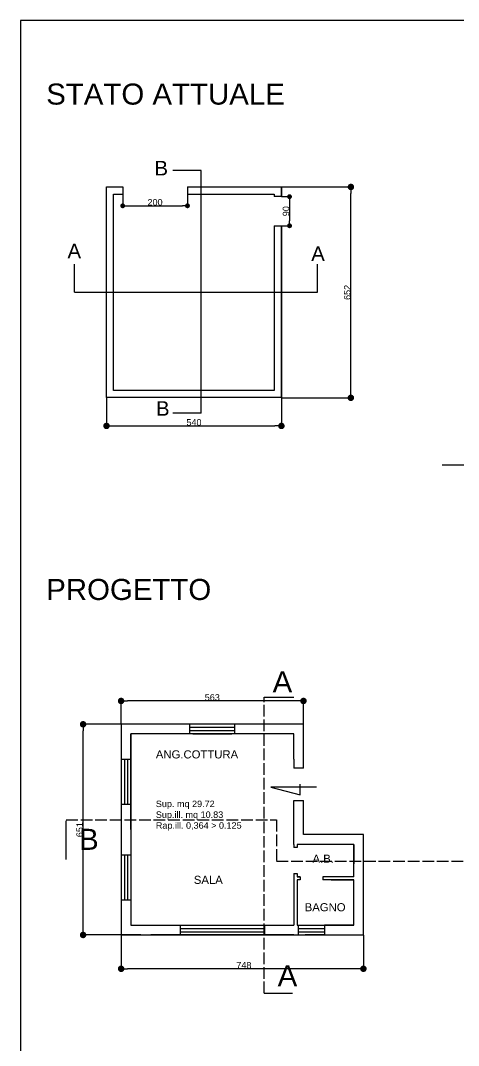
# Model space of a CAD drawing. Header units: millimetres. Extents: x 77316 to 81316, y -30957 to -25217.
# Drawn here: x 77316 to 78668, y -28385 to -25217 of the extents above; entities that cross this region are included whole.
import ezdxf

# ---------------------------------------------------------------- set-up
doc = ezdxf.new("R2010")
doc.units = ezdxf.units.MM
doc.linetypes.add('ACAD_ISO02W100', pattern=[15, 12, -3])
doc.layers.add('sezioni', color=4, linetype='ACAD_ISO02W100')
doc.styles.get("Standard").update_dxf_attribs({"font": 'arial.ttf'})
doc.dimstyles.new('ISO-25', dxfattribs={"dimtxt": 20, "dimasz": 15, "dimexe": 1.25, "dimexo": 0.625, "dimtad": 1, "dimdec": 0, "dimtxsty": 'Standard', "dimblk": 'DOT', "dimcen": 2.5, "dimadec": 0, "dimazin": 0, "dimtfac": 1, "dimtdec": 0, "dimtmove": 0, "dimatfit": 3, "dimfxl": 1, "dimarcsym": 0})

# ---------------------------------------------------------------- blocks, each defined once
blk = doc.blocks.new('_Dot')
at = {"color": 0, "linetype": 'ByBlock', "lineweight": -2}
blk.add_line((-0.5, 0), (-1, 0), dxfattribs=at)
at = {"color": 0, "linetype": 'ByBlock', "const_width": 0.5}
blk.add_lwpolyline([(-0.25, 0, 1), (0.25, 0, 1)], format="xyb", close=True, dxfattribs=at)
blk = doc.blocks.new('*D97')
at = {"color": 0, "lineweight": -2, "transparency": 16777216}
for p, q in [((77626.4, -27391.5), (77626.4, -27318.8)), ((78169.4, -27320), (77646.4, -27320)), ((78189.4, -27391.5), (78189.4, -27318.8))]:
    blk.add_line(p, q, dxfattribs=at)
at = {"layer": 'Defpoints', "color": 0, "transparency": 16777216}
for p in [(77626.4, -27320), (77626.4, -27392.1), (78189.4, -27392.1)]:
    blk.add_point(p, dxfattribs=at)
at = {"color": 0, "lineweight": -2, "transparency": 16777216, "xscale": 20, "yscale": 20, "zscale": 20, "rotation": 180}
blk.add_blockref('_Dot', (77626.4, -27320), dxfattribs=at)
at = {"color": 0, "lineweight": -2, "transparency": 16777216, "xscale": 20, "yscale": 20, "zscale": 20}
blk.add_blockref('_Dot', (78189.4, -27320), dxfattribs=at)
at = {"color": 0, "transparency": 16777216, "insert": (77907.9, -27309.2), "char_height": 20, "attachment_point": 5}
blk.add_mtext('563', dxfattribs=at)
blk = doc.blocks.new('*D98')
at = {"color": 0, "lineweight": -2, "transparency": 16777216}
for p, q in [((77633.8, -27392.1), (77507.9, -27392.1)), ((77509.1, -28023.1), (77509.1, -27412.1)), ((77687.8, -28043.1), (77507.9, -28043.1))]:
    blk.add_line(p, q, dxfattribs=at)
at = {"layer": 'Defpoints', "color": 0, "transparency": 16777216}
for p in [(77509.1, -27392.1), (77634.4, -27392.1), (77688.4, -28043.1)]:
    blk.add_point(p, dxfattribs=at)
at = {"color": 0, "lineweight": -2, "transparency": 16777216, "xscale": 20, "yscale": 20, "zscale": 20}
for p, rotation in [((77509.1, -27392.1), 90), ((77509.1, -28043.1), 270)]:
    blk.add_blockref('_Dot', p, dxfattribs=dict(at, rotation=rotation))
at = {"color": 0, "transparency": 16777216, "insert": (77498.3, -27717.6), "char_height": 20, "attachment_point": 5, "rotation": 90}
blk.add_mtext('651', dxfattribs=at)
blk = doc.blocks.new('*D99')
at = {"color": 0, "lineweight": -2, "transparency": 16777216}
for p, q in [((77626.4, -28043.7), (77626.4, -28148.8)), ((78374.4, -28043.7), (78374.4, -28148.8)), ((78354.4, -28147.6), (77646.4, -28147.6))]:
    blk.add_line(p, q, dxfattribs=at)
at = {"layer": 'Defpoints', "color": 0, "transparency": 16777216}
for p in [(77626.4, -28043.1), (78374.4, -28043.1), (77626.4, -28147.6)]:
    blk.add_point(p, dxfattribs=at)
at = {"color": 0, "lineweight": -2, "transparency": 16777216, "xscale": 20, "yscale": 20, "zscale": 20, "rotation": 180}
blk.add_blockref('_Dot', (77626.4, -28147.6), dxfattribs=at)
at = {"color": 0, "lineweight": -2, "transparency": 16777216, "xscale": 20, "yscale": 20, "zscale": 20}
blk.add_blockref('_Dot', (78374.4, -28147.6), dxfattribs=at)
at = {"color": 0, "transparency": 16777216, "insert": (78005.4, -28136.7), "char_height": 20, "attachment_point": 5}
blk.add_mtext('748', dxfattribs=at)
blk = doc.blocks.new('*D102')
at = {"color": 0, "lineweight": -2, "transparency": 16777216}
for p, q in [((77581.3, -26383.3), (77581.3, -26471.4)), ((78121.3, -26383.3), (78121.3, -26471.4)), ((77601.3, -26470.2), (78101.3, -26470.2))]:
    blk.add_line(p, q, dxfattribs=at)
at = {"layer": 'Defpoints', "color": 0, "transparency": 16777216}
for p in [(77581.3, -26382.7), (78121.3, -26382.7), (78121.3, -26470.2)]:
    blk.add_point(p, dxfattribs=at)
at = {"color": 0, "lineweight": -2, "transparency": 16777216, "xscale": 20, "yscale": 20, "zscale": 20, "rotation": 180}
blk.add_blockref('_Dot', (77581.3, -26470.2), dxfattribs=at)
at = {"color": 0, "lineweight": -2, "transparency": 16777216, "xscale": 20, "yscale": 20, "zscale": 20}
blk.add_blockref('_Dot', (78121.3, -26470.2), dxfattribs=at)
at = {"color": 0, "transparency": 16777216, "insert": (77851.3, -26459.4), "char_height": 20, "attachment_point": 5}
blk.add_mtext('540', dxfattribs=at)
blk = doc.blocks.new('*D100')
at = {"color": 0, "lineweight": -2, "transparency": 16777216}
for p, q in [((78122, -25731.8), (78336.9, -25731.8)), ((78335.7, -26363.3), (78335.7, -25751.8)), ((78122, -26383.3), (78336.9, -26383.3))]:
    blk.add_line(p, q, dxfattribs=at)
at = {"layer": 'Defpoints', "color": 0, "transparency": 16777216}
for p in [(78121.3, -25731.8), (78335.7, -25731.8), (78121.3, -26383.3)]:
    blk.add_point(p, dxfattribs=at)
at = {"color": 0, "lineweight": -2, "transparency": 16777216, "xscale": 20, "yscale": 20, "zscale": 20}
for p, rotation in [((78335.7, -25731.8), 90), ((78335.7, -26383.3), 270)]:
    blk.add_blockref('_Dot', p, dxfattribs=dict(at, rotation=rotation))
at = {"color": 0, "transparency": 16777216, "insert": (78324.8, -26057.6), "char_height": 20, "attachment_point": 5, "rotation": 90}
blk.add_mtext('652', dxfattribs=at)
blk = doc.blocks.new('*D110')
at = {"layer": 'Defpoints', "color": 0, "linetype": 'ByBlock', "transparency": 16777216}
for p in [(77631.3, -25753.7), (77831.3, -25753.7), (77831.3, -25790)]:
    blk.add_point(p, dxfattribs=at)
at = {"layer": 'sezioni', "color": 0, "linetype": 'ByBlock', "lineweight": -2, "transparency": 16777216}
for p, q in [((77631.3, -25754.3), (77631.3, -25791.2)), ((77831.3, -25754.3), (77831.3, -25791.2)), ((77646.3, -25790), (77816.3, -25790))]:
    blk.add_line(p, q, dxfattribs=at)
at = {"layer": 'sezioni', "color": 0, "linetype": 'ByBlock', "lineweight": -2, "transparency": 16777216, "xscale": 15, "yscale": 15, "zscale": 15, "rotation": 180}
blk.add_blockref('_Dot', (77631.3, -25790), dxfattribs=at)
at = {"layer": 'sezioni', "color": 0, "linetype": 'ByBlock', "lineweight": -2, "transparency": 16777216, "xscale": 15, "yscale": 15, "zscale": 15}
blk.add_blockref('_Dot', (77831.3, -25790), dxfattribs=at)
at = {"layer": 'sezioni', "color": 0, "linetype": 'ByBlock', "transparency": 16777216, "insert": (77731.3, -25779.2), "char_height": 20, "attachment_point": 5}
blk.add_mtext('200', dxfattribs=at)
blk = doc.blocks.new('*D111')
at = {"layer": 'Defpoints', "color": 0, "linetype": 'ByBlock', "transparency": 16777216}
for p in [(78121.3, -25761.7), (78121.3, -25851.7), (78146.3, -25851.7)]:
    blk.add_point(p, dxfattribs=at)
at = {"layer": 'sezioni', "color": 0, "linetype": 'ByBlock', "lineweight": -2, "transparency": 16777216}
for p, q in [((78122, -25761.7), (78147.6, -25761.7)), ((78146.3, -25776.7), (78146.3, -25836.7)), ((78122, -25851.7), (78147.6, -25851.7))]:
    blk.add_line(p, q, dxfattribs=at)
at = {"layer": 'sezioni', "color": 0, "linetype": 'ByBlock', "lineweight": -2, "transparency": 16777216, "xscale": 15, "yscale": 15, "zscale": 15}
for p, rotation in [((78146.3, -25761.7), 90), ((78146.3, -25851.7), 270)]:
    blk.add_blockref('_Dot', p, dxfattribs=dict(at, rotation=rotation))
at = {"layer": 'sezioni', "color": 0, "linetype": 'ByBlock', "transparency": 16777216, "insert": (78135.5, -25806.7), "char_height": 20, "attachment_point": 5, "rotation": 90}
blk.add_mtext('90', dxfattribs=at)

msp = doc.modelspace()

# ---------------------------------------------------------------- linework, layer by layer
at = {"ltscale": 7}
for p, q in [((77873.4, -25681.1, 1532.8), (77786.1, -25681.1, 1532.8)), ((77873.4, -26430.4, 1532.8), (77873.4, -25681.1, 1532.8)), ((77483, -26057.2, 1532.8), (77483, -25969.9, 1532.8)), ((78232.3, -26057.2, 1532.8), (78232.3, -25969.9, 1532.8)), ((77483, -26057.2, 1532.8), (78232.3, -26057.2, 1532.8)), ((77873.4, -26430.4, 1532.8), (77786.1, -26430.4, 1532.8))]:
    msp.add_line(p, q, dxfattribs=at)
for p, q in [((77581.3, -25731.7, 1532.8), (77631.3, -25731.7, 1532.8)), ((77581.3, -26382.7, 1532.8), (77581.3, -25731.7, 1532.8)), ((77631.3, -25731.7, 1532.8), (77631.3, -25753.7, 1532.8)), ((77831.3, -25731.7, 1532.8), (78121.3, -25731.7, 1532.8)), ((77831.3, -25731.7, 1532.8), (77831.3, -25753.7, 1532.8)), ((78121.3, -25731.7, 1532.8), (78121.3, -25761.7, 1532.8)), ((78121.3, -25761.7, 1532.8), (78121.3, -25731.7, 1532.8)), ((78121.3, -25731.7, 1532.8), (78121.3, -25761.7, 1532.8)), ((77603.3, -25753.7, 1532.8), (77631.3, -25753.7, 1532.8)), ((77603.3, -26360.7, 1532.8), (77603.3, -25753.7, 1532.8)), ((77831.3, -25753.7, 1532.8), (78099.3, -25753.7, 1532.8)), ((78099.3, -25753.7, 1532.8), (78099.3, -25761.7, 1532.8)), ((78121.3, -25761.7, 1532.8), (78099.3, -25761.7, 1532.8)), ((78099.3, -25851.7, 1532.8), (78099.3, -26360.7, 1532.8)), ((78099.3, -25851.7, 1532.8), (78121.3, -25851.7, 1532.8)), ((78121.3, -25851.7, 1532.8), (78121.3, -26382.7, 1532.8)), ((78121.3, -26382.7, 1532.8), (78121.3, -25851.7, 1532.8)), ((78099.3, -26360.7, 1532.8), (77603.3, -26360.7, 1532.8)), ((78121.3, -26382.7, 1532.8), (77581.3, -26382.7, 1532.8)), ((78617.9, -26590.1, 1532.8), (79360.7, -26590.1, 1532.8)), ((78617.9, -26590.1, 1532.8), (79360.7, -26590.1, 1532.8)), ((78617.9, -26590.1, 1532.8), (79360.7, -26590.1, 1532.8)), ((78159.4, -27422.1, 766.4), (77656.4, -27422.1, 766.4)), ((77977.9, -27402.1, 766.4), (77837.9, -27402.1, 766.4)), ((77977.9, -27412.1, 766.4), (77837.9, -27412.1, 766.4)), ((78374.4, -28043.1, 766.4), (78374.4, -27733.1, 766.4)), ((78344.4, -27863.1, 766.4), (78344.4, -27763.1, 766.4)), ((78344.4, -28013.1, 766.4), (78344.4, -27873.1, 766.4)), ((77656.4, -28013.1, 766.4), (78159.4, -28013.1, 766.4)), ((77808.9, -28023.1, 766.4), (78068.9, -28023.1, 766.4)), ((78169.4, -28013.1, 766.4), (78344.4, -28013.1, 766.4)), ((78174.4, -28023.1, 766.4), (78254.4, -28023.1, 766.4)), ((77626.4, -28043.1, 766.4), (78374.4, -28043.1, 766.4)), ((77808.9, -28033.1, 766.4), (78068.9, -28033.1, 766.4)), ((78174.4, -28033.1, 766.4), (78254.4, -28033.1, 766.4))]:
    msp.add_line(p, q)
at = {"layer": 'sezioni', "color": 0, "linetype": 'ByBlock'}
for p, q in [((77315.9, -25217.5, 1532.8), (77315.9, -30956.8, 1532.8)), ((81315.9, -25217.5, 1532.8), (77315.9, -25217.5, 1532.8)), ((77837.9, -27392.1, 766.4), (77837.9, -27422.1, 766.4)), ((77977.9, -27422.1, 766.4), (77977.9, -27392.1, 766.4)), ((77847.9, -27422.1, 766.4), (77967.9, -27422.1, 766.4)), ((78374.4, -27733.1, 766.4), (78189.4, -27733.1, 766.4)), ((78344.4, -27763.1, 766.4), (78169.4, -27763.1, 766.4)), ((77808.9, -28013.1, 766.4), (77808.9, -28043.1, 766.4)), ((78068.9, -28013.1, 766.4), (78068.9, -28043.1, 766.4))]:
    msp.add_line(p, q, dxfattribs=at)
at = {"layer": 'sezioni', "color": 251, "linetype": 'ACAD_ISO02W100', "ltscale": 3, "true_color": 0x636466}
for p, q in [((78067.9, -28223.3), (78067.9, -27308.5)), ((77456.8, -27687.5), (78106.3, -27687.5)), ((78106.3, -27687.5), (78106.3, -27815.1)), ((78106.3, -27815.1), (78755.6, -27815.1))]:
    msp.add_line(p, q, dxfattribs=at)
at = {"layer": 'sezioni', "color": 251, "linetype": 'ByBlock', "true_color": 0x636466}
for p, q in [((78067.9, -27308.5), (78160, -27308.5)), ((77456.8, -27809.7), (77456.8, -27690.5)), ((78067.9, -28223.3), (78155.9, -28223.3))]:
    msp.add_line(p, q, dxfattribs=at)
at = {"layer": 'sezioni', "color": 7, "linetype": 'ByBlock'}
for p, q in [((77626.4, -27392.1, 766.4), (77626.4, -28043.1, 766.4)), ((77626.4, -27392.1, 766.4), (77626.4, -28043.1, 766.4)), ((78189.4, -27392.1, 766.4), (77634.4, -27392.1, 766.4)), ((78189.4, -27392.1, 766.4), (77688.4, -27392.1, 766.4)), ((78189.4, -27500.1, 766.4), (78189.4, -27392.1, 766.4)), ((77656.4, -27422.1, 766.4), (77656.4, -28013.1, 766.4)), ((77656.4, -27422.1, 766.4), (77656.4, -28013.1, 766.4)), ((77656.4, -27717.6, 766.4), (77656.4, -27422.1, 766.4)), ((78159.4, -27500.1, 766.4), (78159.4, -27422.1, 766.4)), ((78189.4, -27500.1, 766.4), (78189.4, -27422.2, 766.4)), ((77626.4, -27499.8, 766.4), (77656.4, -27499.8, 766.4)), ((77636.4, -27499.8, 766.4), (77636.4, -27639.8, 766.4)), ((77646.4, -27499.8, 766.4), (77646.4, -27639.8, 766.4)), ((77656.4, -27499.8, 766.4), (77656.4, -27639.8, 766.4)), ((78159.4, -27500.1, 766.4), (78159.4, -27527.6, 766.4)), ((78189.4, -27527.6, 766.4), (78189.4, -27500.1, 766.4)), ((78189.4, -27527.6, 766.4), (78159.4, -27527.6, 766.4)), ((78229.7, -27586.1), (78088.5, -27586.1)), ((78088.5, -27586.1), (78178.7, -27610.6)), ((78178.7, -27610.6), (78178.7, -27577.5)), ((77656.4, -27639.8, 766.4), (77626.4, -27639.8, 766.4)), ((78159.4, -27763.1, 766.4), (78159.4, -27627.6, 766.4)), ((78159.4, -27627.6, 766.4), (78189.4, -27627.6, 766.4)), ((78189.4, -27655.1, 766.4), (78189.4, -27627.6, 766.4)), ((78189.4, -27733.1, 766.4), (78189.4, -27655.1, 766.4)), ((78159.4, -27763.1, 766.4), (78159.4, -27773.1, 766.4)), ((78169.4, -27773.1, 766.4), (78159.4, -27773.1, 766.4)), ((78169.4, -27763.1, 766.4), (78169.4, -27773.1, 766.4)), ((78344.4, -27763.1, 766.4), (78169.4, -27763.1, 766.4)), ((78169.4, -27763.1, 766.4), (78169.4, -27773.1, 766.4)), ((78344.4, -27863.1, 766.4), (78344.4, -27763.1, 766.4)), ((78344.4, -27763.1, 766.4), (78344.4, -27823.1, 766.4)), ((77626.4, -27795.3, 766.4), (77656.4, -27795.3, 766.4)), ((77636.4, -27795.3, 766.4), (77636.4, -27935.3, 766.4)), ((77646.4, -27795.3, 766.4), (77646.4, -27935.3, 766.4)), ((77656.4, -27795.3, 766.4), (77656.4, -27935.3, 766.4)), ((78159.4, -27853.1, 766.4), (78159.4, -28013.1, 766.4)), ((78159.4, -27853.1, 766.4), (78169.4, -27853.1, 766.4)), ((78169.4, -27853.1, 766.4), (78169.4, -27863.1, 766.4)), ((78179.4, -27863.1, 766.4), (78169.4, -27863.1, 766.4)), ((78169.4, -27863.1, 766.4), (78179.4, -27863.1, 766.4)), ((78179.4, -27863.1, 766.4), (78179.4, -27873.1, 766.4)), ((78344.4, -27863.1, 766.4), (78249.4, -27863.1, 766.4)), ((78249.4, -27863.1, 766.4), (78249.4, -27873.1, 766.4)), ((78169.4, -27873.1, 766.4), (78169.4, -28013.1, 766.4)), ((78179.4, -27873.1, 766.4), (78169.4, -27873.1, 766.4)), ((78344.4, -27873.1, 766.4), (78249.4, -27873.1, 766.4)), ((78274.4, -27873.1, 766.4), (78344.4, -27873.1, 766.4)), ((78344.4, -28013.1, 766.4), (78344.4, -27873.1, 766.4)), ((77656.4, -27935.3, 766.4), (77626.4, -27935.3, 766.4)), ((78174.4, -28043.1, 766.4), (78174.4, -28013.1, 766.4)), ((78344.4, -28013.1, 766.4), (78254.4, -28013.1, 766.4)), ((78254.4, -28013.1, 766.4), (78254.4, -28043.1, 766.4)), ((78159.4, -28043.1, 766.4), (77718.4, -28043.1, 766.4)), ((78254.4, -28043.1, 766.4), (78194.4, -28043.1, 766.4))]:
    msp.add_line(p, q, dxfattribs=at)

# ---------------------------------------------------------------- texts
at = {"attachment_point": 1}
for s, width, heights, insert, char_height in [('STATO ATTUALE', 954.846, [0], (77395.2, -25412.3, 1532.8), 65), ('B', 954.846, [0], (77729.4, -25651.2, 1532.8), 45), ('A', 954.846, [0], (77460.9, -25907.2, 1532.8), 45), ('A', 954.846, [0], (78213.3, -25915.4, 1532.8), 45), ('B', 954.846, [0], (77734.1, -26393.7, 1532.8), 45), ('PROGETTO', 954.846, [0], (77395.2, -26943, 1532.8), 65), ('A', 954.846, [0], (78094.1, -27228.5), 65), ('\\pi-75,l100,t100;ANG.COTTURA', 532.841, [162.4], (77708.6, -27472.6), 25), ('\\pi-60,l80,t80;Sup. mq 29.72\\PSup.ill. mq 10.83\\PRap.ill. 0,364 > 0.125', 532.841, [162.4], (77713.6, -27628), 20), ('B', 954.846, [0], (77496.7, -27715.1), 65), ('A.B.', 954.846, [0], (78217.3, -27795), 25), ('\\pi-75,l100,t100;SALA', 532.841, [162.4], (77825.9, -27860.2), 25), ('BAGNO', 954.846, [0], (78193.2, -27944.9), 25), ('A', 954.846, [0], (78109.6, -28136.6), 65)]:
    msp.add_mtext_dynamic_manual_height_columns(s, width=width, gutter_width=12.5, heights=heights, dxfattribs=dict(at, insert=insert, char_height=char_height))

# ---------------------------------------------------------------- dimensions: what is measured, and where the dimension line sits
for base, p1, p2, angle, override, picture, middle in [((78335.6539183, -25731.8371241, 1532.7793699), (78121.3365235, -26383.3371241, 1532.7793699), (78121.3365235, -25731.8371241, 1532.7793699), 90, {"dimtxt": 20, "dimasz": 20}, '*D100', (78335.6539183, -26057.5871241, 1532.7793699)), ((77626.4, -27320, 766.4), (78189.4, -27392.1, 766.4), (77626.4, -27392.1, 766.4), 180, {"dimasz": 20}, '*D97', (77907.9, -27320, 766.4)), ((77509.1, -27392.1, 766.4), (77688.4, -28043.1, 766.4), (77634.4, -27392.1, 766.4), 90, {"dimtxt": 20, "dimasz": 20}, '*D98', (77509.1, -27717.6, 766.4)), ((77626.4, -28147.6, 766.4), (78374.4, -28043.1, 766.4), (77626.4, -28043.1, 766.4), 180, {"dimasz": 20}, '*D99', (78005.4, -28147.6, 766.4))]:
    dim = msp.add_linear_dim(base=base, p1=p1, p2=p2, angle=angle, dimstyle='ISO-25', override=override)
    dim.commit()
    dim.dimension.update_dxf_attribs({"geometry": picture, "text_midpoint": middle, "dimtype": 160})
dim = msp.add_linear_dim(base=(78121.3, -26470.2, 1532.8), p1=(77581.3, -26382.7, 1532.8), p2=(78121.3, -26382.7, 1532.8), dimstyle='ISO-25', override={"dimtxt": 20, "dimasz": 20})
dim.commit()
dim.dimension.update_dxf_attribs({"geometry": '*D102', "text_midpoint": (77851.3, -26459.4, 1532.8)})
at = {"layer": 'sezioni', "color": 0, "linetype": 'ByBlock'}
dim = msp.add_linear_dim(base=(77831.3, -25790, 1532.8), p1=(77631.3, -25753.7, 1532.8), p2=(77831.3, -25753.7, 1532.8), dimstyle='ISO-25', dxfattribs=at)
dim.commit()
dim.dimension.update_dxf_attribs({"geometry": '*D110', "text_midpoint": (77731.3, -25779.2, 1532.8)})
dim = msp.add_linear_dim(base=(78146.3, -25851.7, 1532.8), p1=(78121.3, -25761.7, 1532.8), p2=(78121.3, -25851.7, 1532.8), angle=90, dimstyle='ISO-25', dxfattribs=at)
dim.commit()
dim.dimension.update_dxf_attribs({"geometry": '*D111', "text_midpoint": (78135.5, -25806.7, 1532.8)})

doc.saveas('drawing.dxf')
